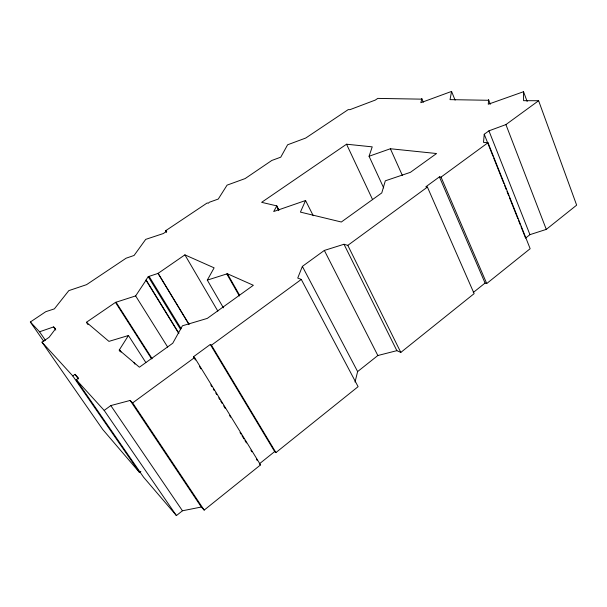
<?xml version="1.0" encoding="UTF-8"?>
<svg xmlns="http://www.w3.org/2000/svg" width="607" height="607" viewBox="0 0 607 607"><rect width="100%" height="100%" fill="white"/><g stroke="black" fill="none" stroke-linecap="round" stroke-linejoin="round"><path stroke-width="0.91" d="M166.53 232.405L165.574 230.781L207.207 202.95L208.247 203.254L209.324 202.252L218.262 199.058L227.071 185.143L245.137 178.572L271.792 160.468L280.768 157.167L287.612 144.785L305.738 138.032L348.236 109.601L349.966 109.662L375.308 100.072L377.782 98.402L421.296 99.146L421.865 98.759L420.833 102.704L451.562 91.422L450.037 99.631L488.036 100.276L488.635 99.844L488.263 104.245L523.538 91.718L527.149 101.468M521.026 226.677L525.579 238.119L529.941 234.651L546.292 229.393L576.65 205.151L538.614 100.732L505.919 124.587L488.939 130.839L484.242 134.253L483.513 142.364L487.998 142.721L530.161 248.703L486.723 283.53L485.069 283.059L439.407 176.88L425.803 186.827L427.411 187.085L474.135 293.629L400.81 352.424L396.864 350.664L377.842 355.52L357.629 371.575L355.027 382.031M383.685 187.912L369.071 156.257L372.22 146.864L346.544 144.208L261.632 202.336L276.8 205.887L278.985 210.068M400.81 352.424L347.803 245.372L344.002 244.257L324.343 250.433L302.369 266.397L297.733 278.052L301.284 279.432L358.1 386.674L275.927 452.572L274.668 451.585L210.295 344.465L193.474 356.772L195.454 359.989M313.25 215.72L305.564 200.522L300.419 212.109L341.331 222.01L381.78 192.92L385.316 180.818L410.4 172.335L436.562 153.525L390.384 148.745L369.071 156.257M276.8 205.887L273.704 211.532L305.564 200.522M223.414 307.825L207.306 280.123L214.119 267.846L184.9 254.864L158.017 273.423L148.229 276.648L145.938 280.1L178.192 332.553M120.239 351.665L119.215 350.087L128.441 335.512L145.862 362.561M88 324.646L86.429 322.279L115.474 302.4L135.642 295.92L146.188 280.017L178.936 333.281M274.668 451.585L259.318 463.877L260.547 464.901L204.18 510.1L201.312 507.027L130.156 400.445L110.815 405.575L104.176 410.4L76.27 379.777L78.591 378.138L75.071 374.329L72.779 375.945L41.989 342.151L49.114 337.302L55.556 328.804L53.628 326.915L39.546 331.794L30.35 322.006L45.753 311.702L54.387 308.864L68.811 290.632L86.566 284.653L126.119 258.195L134.086 255.456L145.703 239.378L163.313 233.543L166.743 231.252L165.574 230.781M473.24 292.528L485.069 283.059M76.27 379.777L143.601 477.231L176.417 515.578L182.457 510.783L201.312 507.027M41.989 342.151L102.742 429.49L139.466 472.405L140.87 471.336M130.156 400.445L132.66 402.896L194.589 357.553L260.547 464.901M210.295 344.465L211.448 345.201L301.284 279.432M347.803 245.372L427.411 187.085M439.407 176.88L441.039 177.107L487.998 142.721M207.306 280.123L227.382 273.742L253.347 285.282L207.291 318.394L182.434 325.792L172.76 343.228L139.405 367.212L119.215 350.087M128.441 335.512L108.941 341.377L86.429 322.279M538.614 100.732L523.583 100.671L523.538 91.718M158.093 273.218L189.02 324.206M193.474 356.772L194.589 357.553M39.546 331.794L45.449 340.315M30.35 322.006L43.848 341.453M75.071 374.329L78.288 378.996M72.779 375.945L139.466 472.405M104.176 410.4L176.417 515.578M53.628 326.915L55.768 330.041M110.815 405.575L182.457 510.783M132.66 402.896L204.18 510.1M119.48 349.662L121.036 352.045M133.919 362.569L134.951 364.147M116.051 302.21L152.152 358.707M115.474 302.4L151.583 358.874M135.642 295.92L167.676 347.09M199.415 366.431L200.902 368.851M210.804 384.959L211.79 386.568M213.277 388.981L214.271 390.597M215.751 393.01L216.745 394.618M218.725 397.843L219.711 399.452M220.705 401.06L222.192 403.48M223.672 405.893L225.159 408.314M229.613 415.56L230.607 417.168M240.015 432.472L241.002 434.081M241.996 435.689L243.976 438.914M244.962 440.523L246.45 442.943M250.903 450.189L251.897 451.798M256.351 459.044L257.338 460.66M149.087 276.367L181.076 328.637M148.229 276.648L180.727 329.692M158.017 273.423L188.914 324.404M211.448 345.201L275.927 452.572M184.9 254.864L217.852 311.133M227.382 273.742L239.484 295.032M226.806 273.932L239.378 296.026M302.369 266.397L357.629 371.575M276.504 205.985L278.681 210.166M277.71 208.565L278.583 210.234M324.343 250.433L377.842 355.52M344.002 244.257L396.864 350.664M346.544 144.208L372.622 199.673M390.384 148.745L402.342 175.385M441.039 177.107L486.723 283.53M421.865 98.759L423.329 102.234M451.562 91.422L455.106 100.147M484.242 134.253L492.998 156.257M493.696 158.017L503.863 183.542M504.561 185.302L506.314 189.703M507.012 191.463L508.765 195.864M509.463 197.624L517.877 218.755M518.575 220.516L520.328 224.916M488.939 130.839L529.941 234.651M488.635 99.844L490.342 104.237M505.919 124.587L546.292 229.393"/></g></svg>
